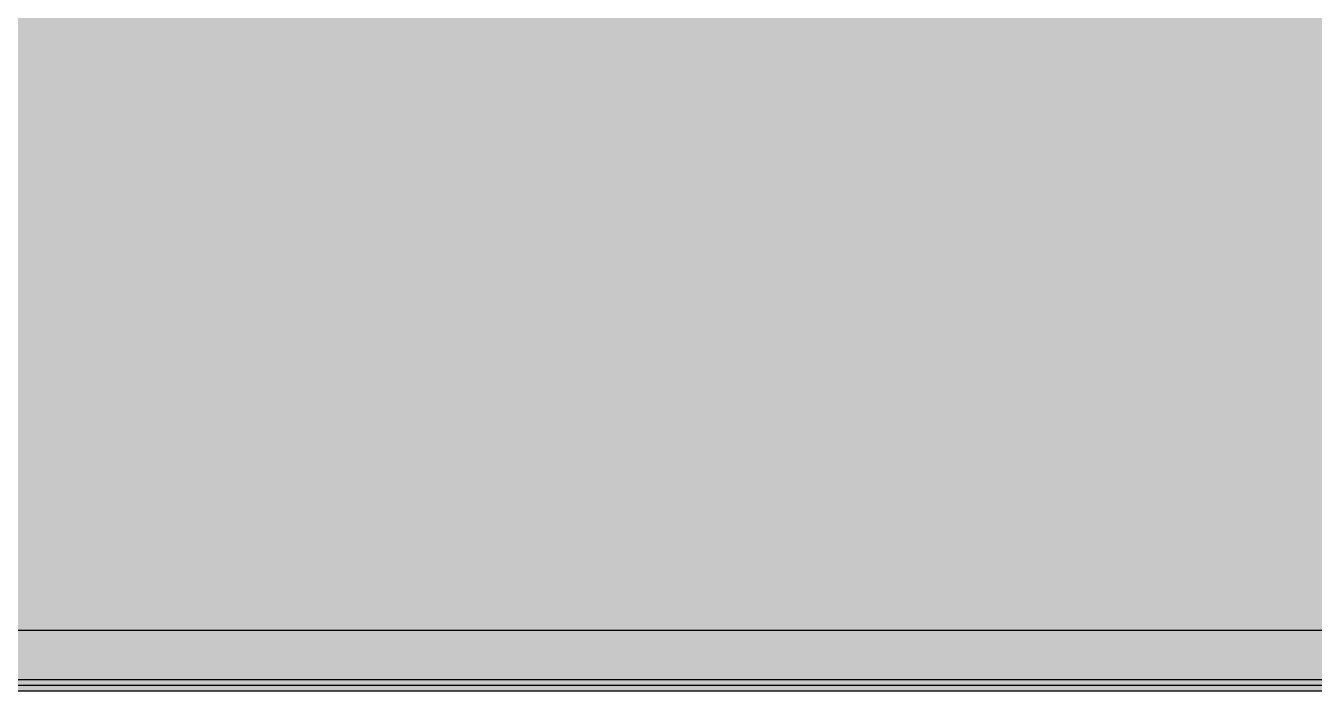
# Model space of a CAD drawing. Header units: millimetres. Extents: x 0 to 966, y -664 to 90.
# Drawn here: x 643.49 to 682.52, y -260 to -239.84 of the extents above; entities that cross this region are included whole.
import ezdxf

# ---------------------------------------------------------------- set-up
doc = ezdxf.new("R2010")
doc.units = ezdxf.units.MM
doc.layers.add('HDL_BODY', color=7, linetype='Continuous')
doc.layers.add('HDL_DETAIL', color=7, linetype='Continuous')

# ---------------------------------------------------------------- blocks, each defined once
blk = doc.blocks.new('M_R12.10.1_FRONT')
at = {"layer": 'HDL_BODY', "true_color": 0x202126}
blk.add_hatch(color=250, dxfattribs=at).paths.add_polyline_path([(0, 0), (216, 0), (216, 90), (0, 90)])
at = {"layer": 'HDL_BODY', "true_color": 0x23242a}
blk.add_hatch(color=250, dxfattribs=at).paths.add_polyline_path([(0.4, 0.5), (215.6, 0.5), (215.6, 19.8), (0.4, 19.8)])
at = {"layer": 'HDL_DETAIL', "color": 251, "true_color": 0x52555c}
for points in [[(0, 89.823), (216, 89.823), (216, 0), (0, 0), (0, 89.823)], [(0.351, 89.999), (215.91, 89.999), (215.91, 0.177), (0.351, 0.177), (0.351, 89.999)]]:
    blk.add_lwpolyline(points, close=True, dxfattribs=at)
for points in [[(0.439, 1.85), (205.115, 1.85)], [(0.351, 0.353), (215.91, 0.353)]]:
    blk.add_lwpolyline(points, dxfattribs=at)

msp = doc.modelspace()

# ---------------------------------------------------------------- block references
msp.add_blockref('M_R12.10.1_FRONT', (500, -260))

doc.saveas('drawing.dxf')
